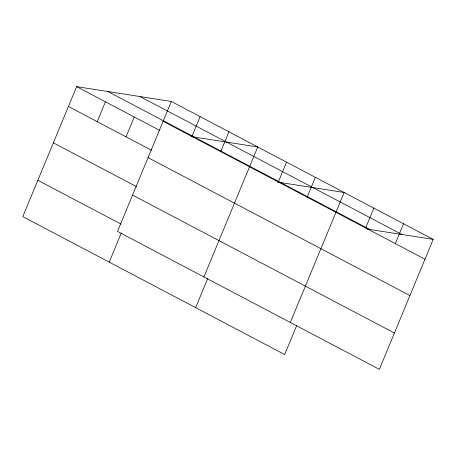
<?xml version="1.0" encoding="UTF-8"?>
<svg xmlns="http://www.w3.org/2000/svg" width="456" height="456" viewBox="0 0 456 456"><rect width="100%" height="100%" fill="white"/><g stroke="black" fill="none" stroke-linecap="round" stroke-linejoin="round"><path stroke-width="0.68" d="M171.331 101.454L117.494 231.426L379.363 369.36L433.2 239.383L171.331 101.454L76.636 86.64L22.8 216.617L284.669 354.546L296.765 325.345M97.225 121.661L105.444 101.813M126.027 136.828L134.246 116.987M109.218 262.132L121.313 232.93M191.919 136.469L200.133 116.628M220.721 151.643L228.94 131.801M203.912 276.946L257.748 146.969L190.904 136.515M195.635 307.652L207.731 278.445M278.331 181.984L286.55 162.142M307.139 197.157L315.358 177.316M290.329 322.46L344.166 192.489L277.322 182.035M365.621 227.966L373.84 208.118M395.301 243.595L403.52 223.753M367.04 229.037L433.2 239.383M140.083 96.564L401.953 234.498M107.884 91.531L369.753 229.459M163.111 121.296L424.981 259.23M76.636 86.64L159.925 130.513M68.417 106.487L151.705 150.355M148.057 157.639L409.927 295.573M53.363 142.831L136.652 186.698M132.548 195.082L394.417 333.017M37.854 180.274L121.142 224.141"/></g></svg>
